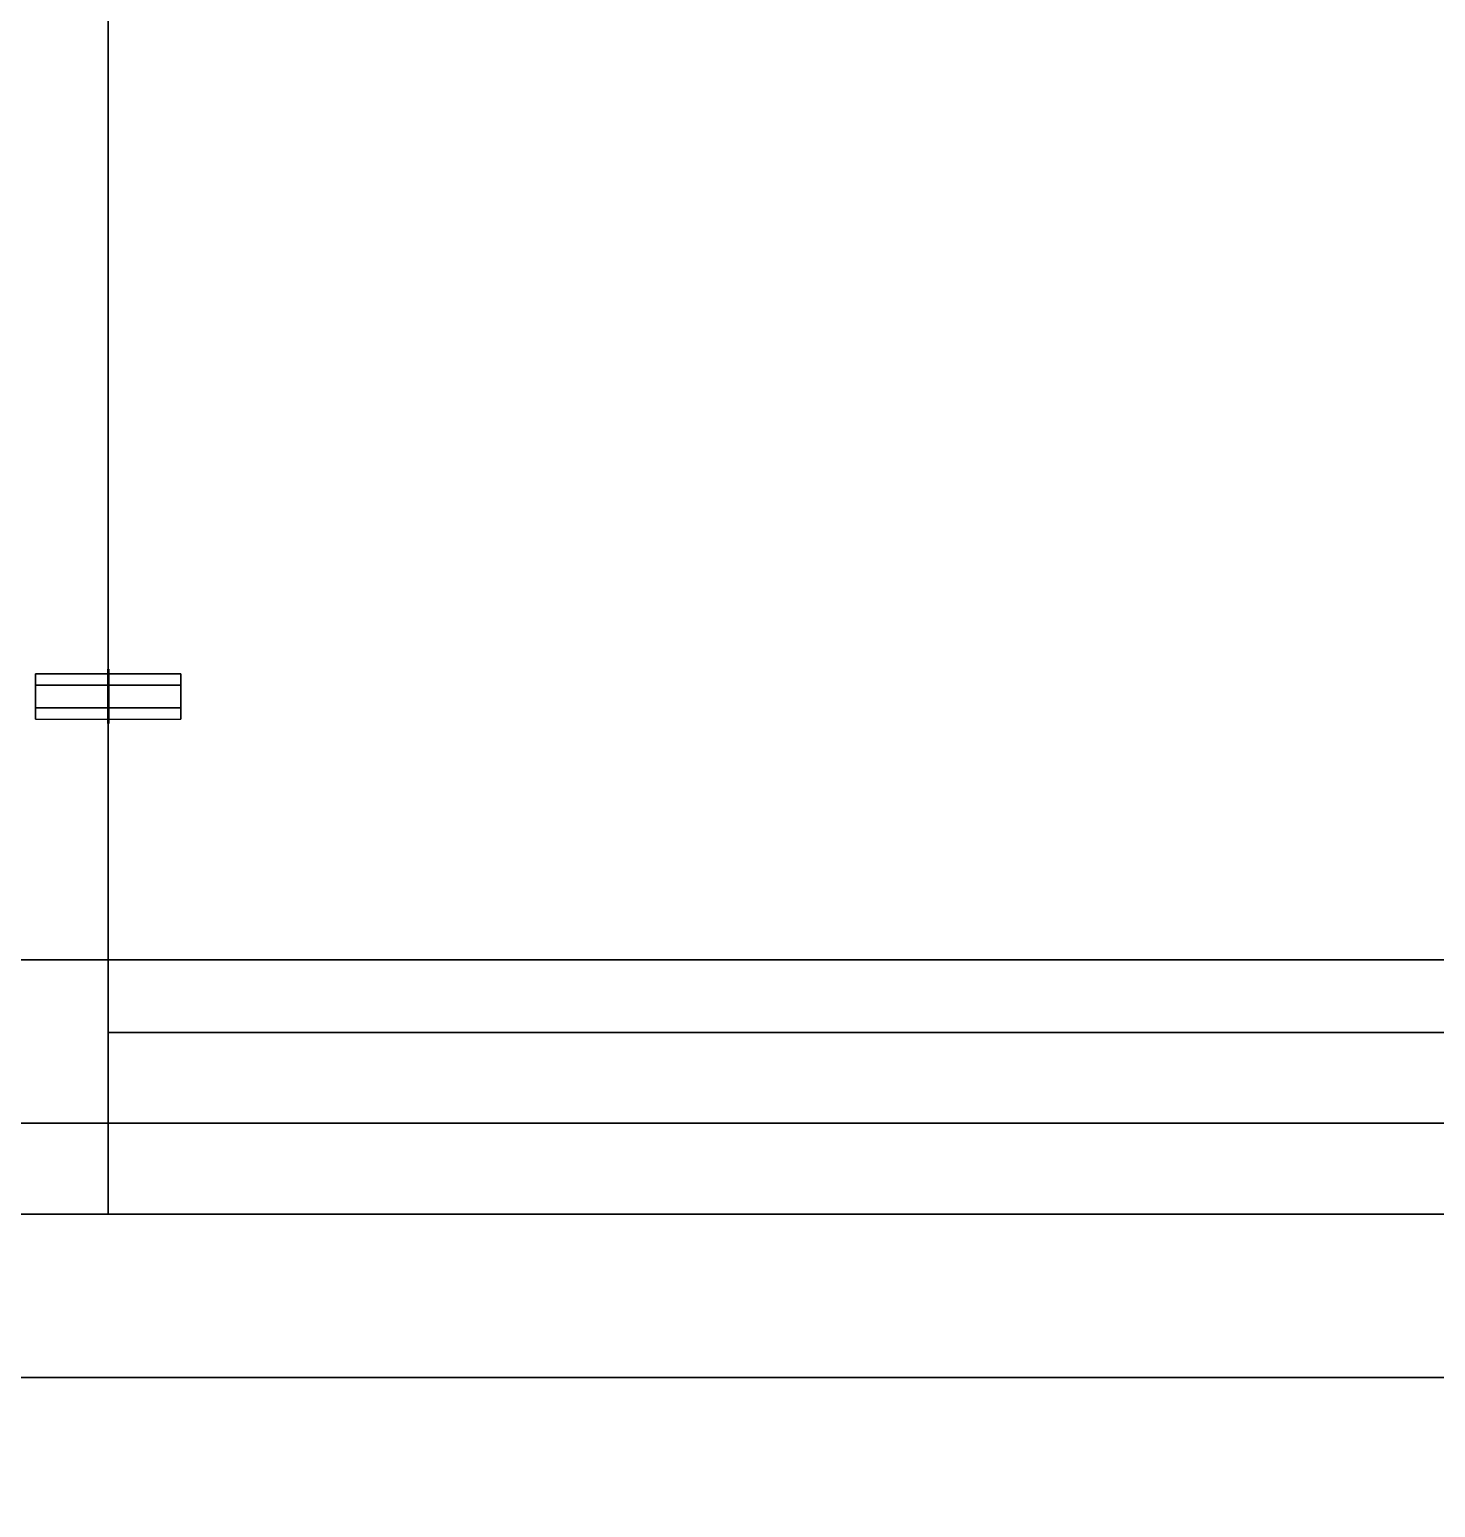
# Model space of a CAD drawing. Extents: x -150 to 1851, y -150 to 1950.
# Drawn here: x 1368.3 to 1523.2, y 939.7 to 1102.4 of the extents above; entities that cross this region are included whole.
import ezdxf

# ---------------------------------------------------------------- set-up
doc = ezdxf.new("R2010")
doc.units = 0
for name, color, linetype in [('LAYER0', 7, 'CONTINUOUS'), ('LAYER44', 7, 'CONTINUOUS'), ('LAYER45', 7, 'CONTINUOUS'), ('LAYER46', 253, 'CONTINUOUS'), ('LAYER59', 253, 'CONTINUOUS'), ('LAYER60', 7, 'CONTINUOUS'), ('LAYER61', 254, 'CONTINUOUS'), ('LAYER65', 7, 'CONTINUOUS'), ('LAYER66', 254, 'CONTINUOUS'), ('LAYER71', 253, 'CONTINUOUS'), ('LAYER72', 253, 'CONTINUOUS')]:
    doc.layers.add(name, color=color, linetype=linetype)

msp = doc.modelspace()

# ---------------------------------------------------------------- linework, layer by layer
at = {"layer": 'LAYER0', "invisible_edges": 1}
for points in [[(1851, 1762, -5), (-150, -150, -5), (-150, 1762, -5), (1851, 1762, -5)], [(-150, -150, -5), (1851, 1762, -5), (1851, -150, -5), (-150, -150, -5)], [(1851, -150), (-150, 1762), (-150, -150), (1851, -150)], [(-150, 1762), (1851, -150), (1851, 1762), (-150, 1762)]]:
    msp.add_3dface(points, dxfattribs=at)
at = {"layer": 'LAYER44', "invisible_edges": 1}
for points in [[(1661, 1612, 151), (1377, 972, 151), (1377, 1612, 151), (1661, 1612, 151)], [(1377, 972, 151), (1661, 1612, 151), (1661, 972, 151), (1377, 972, 151)], [(1377, 1612, 169), (1377, 972, 151), (1377, 972, 169), (1377, 1612, 169)], [(1377, 972, 151), (1377, 1612, 169), (1377, 1612, 151), (1377, 972, 151)], [(1661, 972, 169), (1377, 1612, 169), (1377, 972, 169), (1661, 972, 169)], [(1377, 1612, 169), (1661, 972, 169), (1661, 1612, 169), (1377, 1612, 169)], [(1661, 972, 169), (1377, 972, 151), (1661, 972, 151), (1661, 972, 169)], [(1377, 972, 151), (1661, 972, 169), (1377, 972, 169), (1377, 972, 151)]]:
    msp.add_3dface(points, dxfattribs=at)
at = {"layer": 'LAYER45', "invisible_edges": 1}
for points in [[(1377, 1612, 2359), (1661, 972, 2359), (1661, 1612, 2359), (1377, 1612, 2359)], [(1661, 972, 2359), (1377, 1612, 2359), (1377, 972, 2359), (1661, 972, 2359)], [(1377, 1612, 2359), (1377, 972, 2341), (1377, 972, 2359), (1377, 1612, 2359)], [(1377, 972, 2341), (1377, 1612, 2359), (1377, 1612, 2341), (1377, 972, 2341)], [(1377, 972, 2341), (1661, 1612, 2341), (1661, 972, 2341), (1377, 972, 2341)], [(1661, 1612, 2341), (1377, 972, 2341), (1377, 1612, 2341), (1661, 1612, 2341)], [(1377, 972, 2341), (1661, 972, 2359), (1377, 972, 2359), (1377, 972, 2341)], [(1661, 972, 2359), (1377, 972, 2341), (1661, 972, 2341), (1661, 972, 2359)]]:
    msp.add_3dface(points, dxfattribs=at)
at = {"layer": 'LAYER46', "invisible_edges": 1}
for points in [[(1359, 1612, 150), (1377, 972, 150), (1359, 972, 150), (1359, 1612, 150)], [(1377, 972, 150), (1359, 1612, 150), (1377, 1612, 150), (1377, 972, 150)], [(1377, 1612, 2360), (1359, 972, 2360), (1377, 972, 2360), (1377, 1612, 2360)], [(1359, 972, 2360), (1377, 1612, 2360), (1359, 1612, 2360), (1359, 972, 2360)], [(1377, 1612, 2360), (1377, 972, 150), (1377, 1612, 150), (1377, 1612, 2360)], [(1377, 972, 150), (1377, 1612, 2360), (1377, 972, 2360), (1377, 972, 150)], [(1359, 972, 2360), (1377, 972, 150), (1377, 972, 2360), (1359, 972, 2360)], [(1377, 972, 150), (1359, 972, 2360), (1359, 972, 150), (1377, 972, 150)]]:
    msp.add_3dface(points, dxfattribs=at)
at = {"layer": 'LAYER59', "invisible_edges": 1}
for points in [[(1361, 972, 2357), (1677, 972, 153), (1361, 972, 153), (1361, 972, 2357)], [(1677, 972, 153), (1361, 972, 2357), (1677, 972, 2357), (1677, 972, 153)], [(1361, 954, 153), (1677, 972, 153), (1677, 954, 153), (1361, 954, 153)], [(1677, 972, 153), (1361, 954, 153), (1361, 972, 153), (1677, 972, 153)], [(1361, 972, 2357), (1677, 954, 2357), (1677, 972, 2357), (1361, 972, 2357)], [(1677, 954, 2357), (1361, 972, 2357), (1361, 954, 2357), (1677, 954, 2357)], [(1677, 954, 2357), (1361, 954, 153), (1677, 954, 153), (1677, 954, 2357)], [(1361, 954, 153), (1677, 954, 2357), (1361, 954, 2357), (1361, 954, 153)]]:
    msp.add_3dface(points, dxfattribs=at)
at = {"layer": 'LAYER60', "invisible_edges": 1}
for points in [[(1661, 1587.4, 874.6667), (1377, 992, 874.6667), (1377, 1587.4, 874.6667), (1661, 1587.4, 874.6667)], [(1377, 992, 874.6667), (1661, 1587.4, 874.6667), (1661, 992, 874.6667), (1377, 992, 874.6667)], [(1377, 1587.4, 892.6667), (1377, 992, 874.6667), (1377, 992, 892.6667), (1377, 1587.4, 892.6667)], [(1377, 992, 874.6667), (1377, 1587.4, 892.6667), (1377, 1587.4, 874.6667), (1377, 992, 874.6667)], [(1661, 992, 892.6667), (1377, 1587.4, 892.6667), (1377, 992, 892.6667), (1661, 992, 892.6667)], [(1377, 1587.4, 892.6667), (1661, 992, 892.6667), (1661, 1587.4, 892.6667), (1377, 1587.4, 892.6667)], [(1661, 992, 892.6667), (1377, 992, 874.6667), (1661, 992, 874.6667), (1661, 992, 892.6667)], [(1377, 992, 874.6667), (1661, 992, 892.6667), (1377, 992, 892.6667), (1377, 992, 874.6667)]]:
    msp.add_3dface(points, dxfattribs=at)
at = {"layer": 'LAYER61'}
for points in [[(1376.95, 1032, 872.1667), (1376.95, 1026, 872.1667), (1376.95, 1027.5, 874.7648), (1376.95, 1030.5, 874.7648)], [(1376.95, 1032, 872.1667), (1376.95, 1026, 872.1667), (1376.95, 1027.5, 869.5686), (1376.95, 1030.5, 869.5686)], [(1377.05, 1032, 872.1667), (1377.05, 1026, 872.1667), (1377.05, 1027.5, 874.7648), (1377.05, 1030.5, 874.7648)], [(1377.05, 1032, 872.1667), (1377.05, 1026, 872.1667), (1377.05, 1027.5, 869.5686), (1377.05, 1030.5, 869.5686)], [(1369, 1026.5, 872.1667), (1369, 1031.5, 872.1667), (1369, 1030.25, 874.3317), (1369, 1027.75, 874.3317)], [(1369, 1026.5, 872.1667), (1369, 1027.75, 870.0016), (1369, 1030.25, 870.0016), (1369, 1031.5, 872.1667)], [(1385, 1026.5, 872.1667), (1385, 1031.5, 872.1667), (1385, 1030.25, 874.3317), (1385, 1027.75, 874.3317)], [(1385, 1026.5, 872.1667), (1385, 1027.75, 870.0016), (1385, 1030.25, 870.0016), (1385, 1031.5, 872.1667)]]:
    msp.add_3dface(points, dxfattribs=at)
at = {"layer": 'LAYER65', "invisible_edges": 1}
for points in [[(1661, 1587.4, 512.3334), (1377, 992, 512.3334), (1377, 1587.4, 512.3334), (1661, 1587.4, 512.3334)], [(1377, 992, 512.3334), (1661, 1587.4, 512.3334), (1661, 992, 512.3334), (1377, 992, 512.3334)], [(1377, 1587.4, 530.3334), (1377, 992, 512.3334), (1377, 992, 530.3334), (1377, 1587.4, 530.3334)], [(1377, 992, 512.3334), (1377, 1587.4, 530.3334), (1377, 1587.4, 512.3334), (1377, 992, 512.3334)], [(1661, 992, 530.3334), (1377, 1587.4, 530.3334), (1377, 992, 530.3334), (1661, 992, 530.3334)], [(1377, 1587.4, 530.3334), (1661, 992, 530.3334), (1661, 1587.4, 530.3334), (1377, 1587.4, 530.3334)], [(1661, 992, 530.3334), (1377, 992, 512.3334), (1661, 992, 512.3334), (1661, 992, 530.3334)], [(1377, 992, 512.3334), (1661, 992, 530.3334), (1377, 992, 530.3334), (1377, 992, 512.3334)]]:
    msp.add_3dface(points, dxfattribs=at)
at = {"layer": 'LAYER66'}
for points in [[(1376.95, 1032, 509.8334), (1376.95, 1026, 509.8334), (1376.95, 1027.5, 512.4315), (1376.95, 1030.5, 512.4315)], [(1376.95, 1032, 509.8334), (1376.95, 1026, 509.8334), (1376.95, 1027.5, 507.2353), (1376.95, 1030.5, 507.2353)], [(1377.05, 1032, 509.8334), (1377.05, 1026, 509.8334), (1377.05, 1027.5, 512.4315), (1377.05, 1030.5, 512.4315)], [(1377.05, 1032, 509.8334), (1377.05, 1026, 509.8334), (1377.05, 1027.5, 507.2353), (1377.05, 1030.5, 507.2353)], [(1369, 1026.5, 509.8334), (1369, 1031.5, 509.8334), (1369, 1030.25, 511.9984), (1369, 1027.75, 511.9984)], [(1369, 1026.5, 509.8334), (1369, 1027.75, 507.6683), (1369, 1030.25, 507.6683), (1369, 1031.5, 509.8334)], [(1385, 1026.5, 509.8334), (1385, 1031.5, 509.8334), (1385, 1030.25, 511.9984), (1385, 1027.75, 511.9984)], [(1385, 1026.5, 509.8334), (1385, 1027.75, 507.6683), (1385, 1030.25, 507.6683), (1385, 1031.5, 509.8334)]]:
    msp.add_3dface(points, dxfattribs=at)
at = {"layer": 'LAYER71', "invisible_edges": 1}
for points in [[(1701, 1000, 2430), (1359, 1000, 2360), (1359, 1000, 2430), (1701, 1000, 2430)], [(1359, 1000, 2360), (1701, 1000, 2430), (1701, 1000, 2360), (1359, 1000, 2360)], [(1701, 982, 2360), (1359, 1000, 2360), (1701, 1000, 2360), (1701, 982, 2360)], [(1359, 1000, 2360), (1701, 982, 2360), (1359, 982, 2360), (1359, 1000, 2360)], [(1359, 982, 2430), (1701, 1000, 2430), (1359, 1000, 2430), (1359, 982, 2430)], [(1701, 1000, 2430), (1359, 982, 2430), (1701, 982, 2430), (1701, 1000, 2430)], [(1701, 982, 2360), (1359, 982, 2430), (1359, 982, 2360), (1701, 982, 2360)], [(1359, 982, 2430), (1701, 982, 2360), (1701, 982, 2430), (1359, 982, 2430)]]:
    msp.add_3dface(points, dxfattribs=at)
at = {"layer": 'LAYER72', "invisible_edges": 1}
for points in [[(1377, 1422, 2360), (1359, 1000, 2360), (1359, 1422, 2360), (1377, 1422, 2360)], [(1359, 1000, 2360), (1377, 1422, 2360), (1377, 1000, 2360), (1359, 1000, 2360)], [(1377, 1000, 2430), (1359, 1422, 2430), (1359, 1000, 2430), (1377, 1000, 2430)], [(1359, 1422, 2430), (1377, 1000, 2430), (1377, 1422, 2430), (1359, 1422, 2430)], [(1377, 1422, 2360), (1377, 1000, 2430), (1377, 1000, 2360), (1377, 1422, 2360)], [(1377, 1000, 2430), (1377, 1422, 2360), (1377, 1422, 2430), (1377, 1000, 2430)], [(1377, 1000, 2430), (1359, 1000, 2360), (1377, 1000, 2360), (1377, 1000, 2430)], [(1359, 1000, 2360), (1377, 1000, 2430), (1359, 1000, 2430), (1359, 1000, 2360)]]:
    msp.add_3dface(points, dxfattribs=at)

# ---------------------------------------------------------------- meshes
at = {"layer": 'LAYER61'}
mesh = msp.add_polymesh((2, 6), dxfattribs=dict(at, n_close=True))
for k, corner in enumerate([(1377.05, 1026, 872.1667), (1377.05, 1027.5, 874.7648), (1377.05, 1030.5, 874.7648), (1377.05, 1032, 872.1667), (1377.05, 1030.5, 869.5686), (1377.05, 1027.5, 869.5686), (1376.95, 1026, 872.1667), (1376.95, 1027.5, 874.7648), (1376.95, 1030.5, 874.7648), (1376.95, 1032, 872.1667), (1376.95, 1030.5, 869.5686), (1376.95, 1027.5, 869.5686)]):
    mesh.set_mesh_vertex(divmod(k, 6), corner)
mesh = msp.add_polymesh((2, 6), dxfattribs=dict(at, n_close=True))
for k, corner in enumerate([(1385, 1026.5, 872.1667), (1385, 1027.75, 874.3317), (1385, 1030.25, 874.3317), (1385, 1031.5, 872.1667), (1385, 1030.25, 870.0016), (1385, 1027.75, 870.0016), (1369, 1026.5, 872.1667), (1369, 1027.75, 874.3317), (1369, 1030.25, 874.3317), (1369, 1031.5, 872.1667), (1369, 1030.25, 870.0016), (1369, 1027.75, 870.0016)]):
    mesh.set_mesh_vertex(divmod(k, 6), corner)
at = {"layer": 'LAYER66'}
mesh = msp.add_polymesh((2, 6), dxfattribs=dict(at, n_close=True))
for k, corner in enumerate([(1377.05, 1026, 509.8334), (1377.05, 1027.5, 512.4315), (1377.05, 1030.5, 512.4315), (1377.05, 1032, 509.8334), (1377.05, 1030.5, 507.2353), (1377.05, 1027.5, 507.2353), (1376.95, 1026, 509.8334), (1376.95, 1027.5, 512.4315), (1376.95, 1030.5, 512.4315), (1376.95, 1032, 509.8334), (1376.95, 1030.5, 507.2353), (1376.95, 1027.5, 507.2353)]):
    mesh.set_mesh_vertex(divmod(k, 6), corner)
mesh = msp.add_polymesh((2, 6), dxfattribs=dict(at, n_close=True))
for k, corner in enumerate([(1385, 1026.5, 509.8334), (1385, 1027.75, 511.9984), (1385, 1030.25, 511.9984), (1385, 1031.5, 509.8334), (1385, 1030.25, 507.6683), (1385, 1027.75, 507.6683), (1369, 1026.5, 509.8334), (1369, 1027.75, 511.9984), (1369, 1030.25, 511.9984), (1369, 1031.5, 509.8334), (1369, 1030.25, 507.6683), (1369, 1027.75, 507.6683)]):
    mesh.set_mesh_vertex(divmod(k, 6), corner)

doc.saveas('drawing.dxf')
